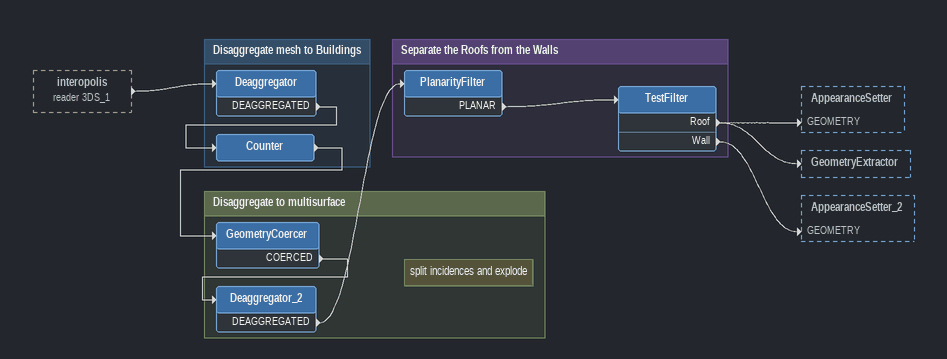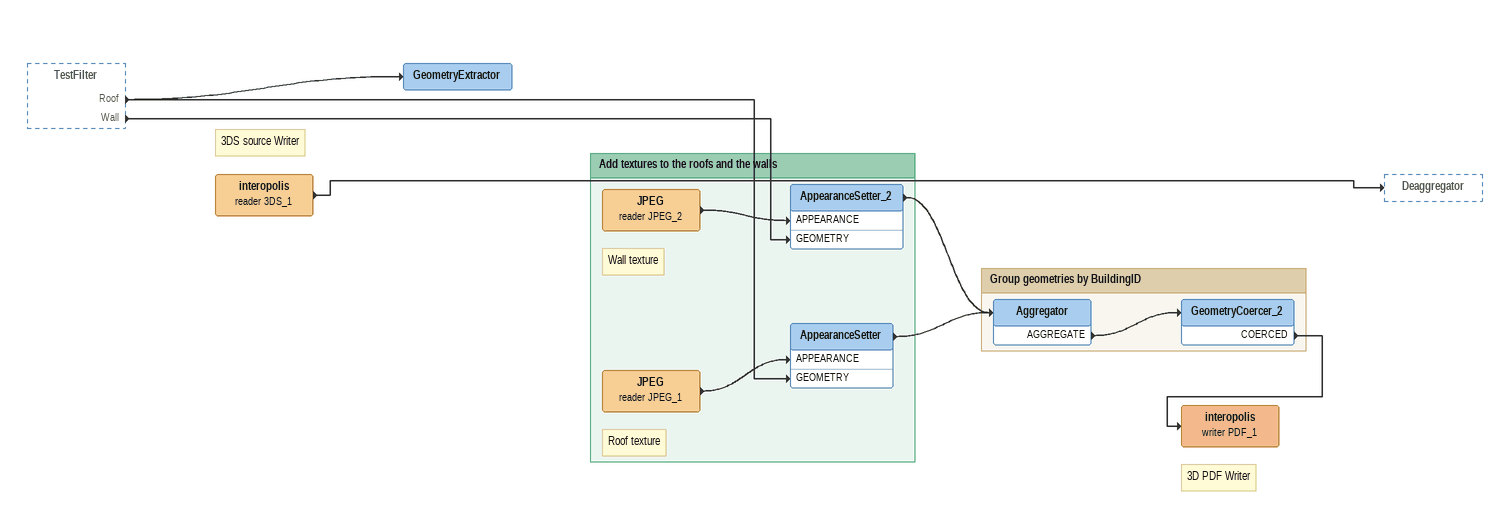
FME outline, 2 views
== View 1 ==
interopolis (reader 3DS_1) [outside]
    -> Deaggregator

Bookmark: Disaggregate mesh to Buildings
Deaggregator
    DEAGGREGATED -> Counter
Counter
    -> GeometryCoercer

Bookmark: Disaggregate to multisurface
GeometryCoercer
    COERCED -> Deaggregator_2
Note: split incidences and explode
Deaggregator_2
    DEAGGREGATED -> PlanarityFilter

Bookmark: Separate the Roofs from the Walls
PlanarityFilter
    PLANAR -> TestFilter
TestFilter
    Roof -> AppearanceSetter [GEOMETRY]
    Roof -> GeometryExtractor
    Wall -> AppearanceSetter_2 [GEOMETRY]

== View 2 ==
TestFilter [outside]
    Roof -> AppearanceSetter [GEOMETRY]
    Roof -> GeometryExtractor
    Wall -> AppearanceSetter_2 [GEOMETRY]
Note: 3DS source Writer
interopolis (reader 3DS_1)
    -> Deaggregator
GeometryExtractor
Note: 3D PDF Writer
interopolis (writer PDF_1)

Bookmark: Add textures to the roofs and the walls
Note: Wall texture
JPEG (reader JPEG_2)
    -> AppearanceSetter_2 [APPEARANCE]
AppearanceSetter_2
    -> Aggregator
Note: Roof texture
JPEG (reader JPEG_1)
    -> AppearanceSetter [APPEARANCE]
AppearanceSetter
    -> Aggregator

Bookmark: Group geometries by BuildingID
Aggregator
    AGGREGATE -> GeometryCoercer_2
GeometryCoercer_2
    COERCED -> interopolis (writer PDF_1)
